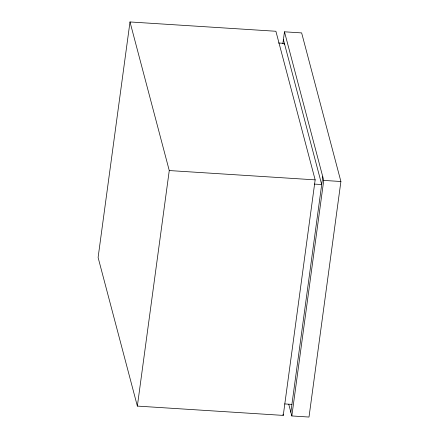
<?xml version="1.0" encoding="UTF-8"?>
<svg xmlns="http://www.w3.org/2000/svg" width="439" height="439" viewBox="0 0 439 439"><rect width="100%" height="100%" fill="white"/><g stroke="black" fill="none" stroke-linecap="round" stroke-linejoin="round"><path stroke-width="0.66" d="M129.999 21.95L98.1 257.49L137.358 406.091L283.254 415.404L315.158 179.864L275.895 31.262L129.999 21.95L169.262 170.552L137.358 406.091M282.859 43.735L284.477 31.811L301.642 32.909L340.9 181.51L309.001 417.05L291.836 415.952L288.758 404.303M284.209 44.734L284.395 43.379L278.452 43M290.854 412.237L322.758 176.697M291.836 415.952L323.735 180.413L284.477 31.811M169.262 170.552L315.158 179.864M323.735 180.413L340.9 181.51M314.434 184.084L321.694 184.55L283.413 39.664M284.659 403.924L291.919 404.39M282.93 414.169L283.254 415.404"/></g></svg>
